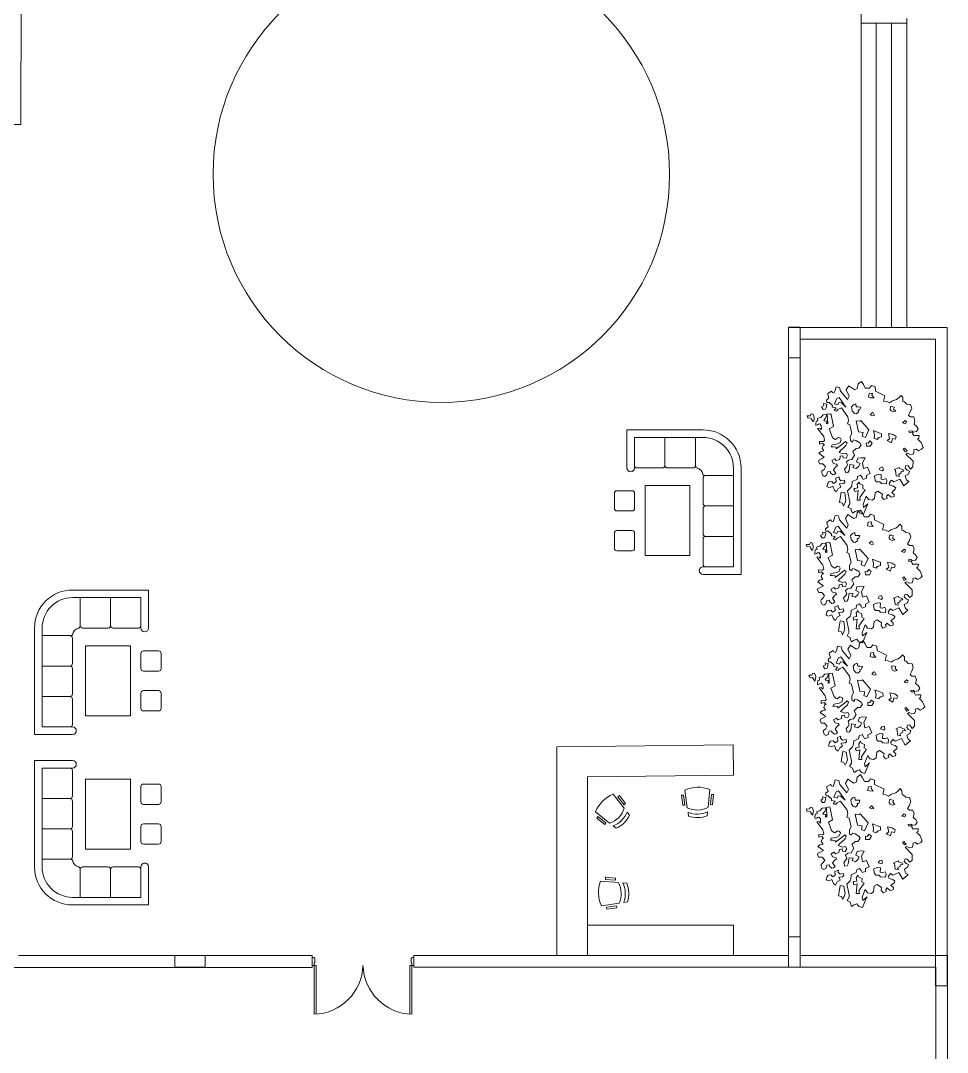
# Model space of a CAD drawing. Header units: inches. Extents: x 2 to 186, y 1 to 125.
# Drawn here: x 38.06 to 56.33, y 36.55 to 56.9 of the extents above; entities that cross this region are included whole.
import ezdxf

# ---------------------------------------------------------------- set-up
doc = ezdxf.new("R2010")
doc.units = ezdxf.units.IN
doc.header["$MEASUREMENT"] = 0
for name, color, linetype, lineweight in [('M_BRUSHES', 104, 'Continuous', 5), ('M_COL', 250, 'Continuous', 20), ('M_ELEV 2', 251, 'Continuous', 15), ('M_WALLS', 251, 'Continuous', 15)]:
    doc.layers.add(name, color=color, linetype=linetype, lineweight=lineweight)
doc.layers.add('M_FURNITURE', color=250, linetype='Continuous', lineweight=5, transparency=0.1)

msp = doc.modelspace()

# ---------------------------------------------------------------- linework, layer by layer
msp.add_line((53.432, 50.845), (53.202, 50.845))
at = {"layer": 'M_BRUSHES'}
for points in [[(54.064, 49.271), (54.066, 49.301), (54, 49.364), (53.958, 49.363), (53.95, 49.411), (53.999, 49.449), (53.975, 49.519), (53.977, 49.543), (54.049, 49.585), (54.066, 49.558), (54.098, 49.545), (54.12, 49.603), (54.139, 49.674), (54.208, 49.661), (54.227, 49.584), (54.367, 49.422), (54.398, 49.489), (54.341, 49.615), (54.39, 49.689), (54.507, 49.611), (54.558, 49.638), (54.573, 49.732), (54.639, 49.779), (54.679, 49.719), (54.715, 49.645), (54.795, 49.646), (54.835, 49.696), (54.912, 49.671), (54.915, 49.586), (55.102, 49.494), (55.075, 49.392), (55.137, 49.384), (55.191, 49.356), (55.252, 49.397), (55.333, 49.422), (55.382, 49.461), (55.417, 49.503), (55.455, 49.46), (55.456, 49.382), (55.488, 49.374), (55.531, 49.333), (55.606, 49.326), (55.631, 49.251), (55.596, 49.166), (55.567, 49.113), (55.603, 49.081), (55.67, 49.081), (55.695, 49.005), (55.676, 48.935), (55.726, 48.895), (55.758, 48.845), (55.724, 48.79), (55.664, 48.781), (55.63, 48.805), (55.576, 48.796), (55.587, 48.768), (55.648, 48.772), (55.653, 48.741), (55.677, 48.703), (55.7, 48.713), (55.779, 48.713), (55.771, 48.658), (55.744, 48.634), (55.771, 48.62), (55.815, 48.572), (55.856, 48.476), (55.824, 48.44), (55.763, 48.411), (55.72, 48.441), (55.668, 48.427), (55.678, 48.403), (55.657, 48.345), (55.597, 48.335), (55.55, 48.364), (55.516, 48.346), (55.656, 48.205), (55.655, 48.095), (55.609, 48.051), (55.561, 48.116), (55.517, 48.121), (55.502, 48.07), (55.539, 48.027), (55.584, 48.01), (55.564, 47.952), (55.502, 47.917), (55.528, 47.836), (55.575, 47.807), (55.473, 47.717), (55.395, 47.849), (55.277, 47.8), (55.229, 47.829), (55.183, 47.773), (55.201, 47.732), (55.272, 47.714), (55.314, 47.678), (55.307, 47.652), (55.237, 47.591), (55.286, 47.551), (55.282, 47.507), (55.222, 47.497), (55.165, 47.549), (55.134, 47.514), (55.146, 47.473), (55.083, 47.451), (55.044, 47.499), (55.053, 47.556), (54.965, 47.614), (54.909, 47.581), (54.897, 47.469), (54.848, 47.436), (54.778, 47.449), (54.762, 47.471), (54.731, 47.514), (54.67, 47.36), (54.681, 47.294), (54.766, 47.367), (54.744, 47.321), (54.678, 47.16), (54.608, 47.179), (54.568, 47.233), (54.517, 47.212), (54.462, 47.179), (54.439, 47.242), (54.435, 47.266), (54.374, 47.299), (54.412, 47.367), (54.411, 47.409), (54.365, 47.619), (54.433, 47.686), (54.433, 47.686), (54.447, 47.712), (54.456, 47.805), (54.553, 47.846), (54.563, 47.903), (54.62, 47.93), (54.651, 47.886), (54.67, 47.846), (54.739, 47.87), (54.736, 47.925), (54.81, 47.961), (54.758, 48.088), (54.677, 48.062), (54.658, 48.175), (54.71, 48.269), (54.635, 48.275), (54.57, 48.265), (54.545, 48.193), (54.612, 48.161), (54.59, 48.109), (54.536, 48.063), (54.472, 48.083), (54.494, 48.129), (54.413, 48.14), (54.396, 48.022), (54.372, 47.981), (54.33, 47.975), (54.306, 48.05), (54.338, 48.079), (54.367, 48.127), (54.344, 48.19), (54.386, 48.228), (54.452, 48.239), (54.505, 48.327), (54.468, 48.4), (54.532, 48.459), (54.586, 48.463), (54.631, 48.524), (54.606, 48.569), (54.531, 48.612), (54.48, 48.628), (54.463, 48.583), (54.421, 48.612), (54.42, 48.691), (54.453, 48.752), (54.412, 48.923), (54.367, 48.94), (54.386, 49.005), (54.374, 49.081), (54.244, 49.258), (54.177, 49.222), (54.145, 49.192), (54.1, 49.203), (54.125, 49.238), (54.139, 49.258), (54.064, 49.271)], [(54.155, 49.439), (54.201, 49.461), (54.333, 49.274), (54.246, 49.356), (54.196, 49.362), (54.175, 49.317), (54.11, 49.334)], [(54.793, 49.538), (54.854, 49.548), (54.847, 49.505), (54.89, 49.457), (54.813, 49.458), (54.777, 49.466)], [(53.941, 49.261), (53.954, 49.331), (53.891, 49.344), (53.897, 49.303), (53.853, 49.277), (53.886, 49.228), (53.928, 49.229)], [(54.573, 49.216), (54.58, 49.175), (54.537, 49.14), (54.501, 49.148), (54.458, 49.197), (54.444, 49.278), (54.48, 49.319), (54.526, 49.334), (54.535, 49.279), (54.577, 49.279), (54.627, 49.274), (54.602, 49.214)], [(55.262, 49.176), (55.315, 49.192), (55.273, 49.234), (55.288, 49.271), (55.258, 49.281), (55.209, 49.286), (55.205, 49.223), (55.223, 49.198)], [(53.705, 49.026), (53.709, 49.076), (53.68, 49.139), (53.644, 49.133), (53.631, 49.101), (53.57, 49.102), (53.582, 49.061), (53.645, 49.054), (53.654, 49.037), (53.688, 48.981)], [(53.851, 48.844), (53.847, 48.909), (53.816, 48.941), (53.793, 48.937), (53.771, 48.922), (53.742, 48.911), (53.74, 48.928), (53.746, 48.997), (53.782, 49.003), (53.775, 49.05), (53.803, 49.061), (53.838, 49.067), (53.885, 49.117), (53.945, 49.127), (53.96, 49.111), (53.932, 49.052), (53.896, 49.015), (53.905, 48.999), (53.948, 48.994), (53.963, 48.978), (53.943, 48.95), (53.975, 48.943), (53.965, 49.132), (54.03, 49.142), (54.04, 49.12), (54.088, 48.888), (54.004, 48.844), (54.068, 48.676), (54.111, 48.64), (54.13, 48.632), (54.185, 48.671), (54.224, 48.659), (54.241, 48.632), (54.22, 48.573), (54.17, 48.546), (54.104, 48.535), (54.062, 48.528), (54.044, 48.489), (54.087, 48.49), (54.138, 48.48), (54.143, 48.45), (54.274, 48.545), (54.327, 48.591), (54.356, 48.565), (54.333, 48.513), (54.27, 48.453), (54.233, 48.422), (54.197, 48.38), (54.287, 48.352), (54.341, 48.361), (54.366, 48.316), (54.338, 48.263), (54.281, 48.271), (54.274, 48.314), (54.221, 48.305), (54.213, 48.242), (54.143, 48.218), (54.114, 48.25), (54.058, 48.217), (54.086, 48.16), (54.149, 48.145), (54.166, 48.118), (54.129, 48.088), (54.088, 48.038), (54.136, 47.966), (54.104, 47.942), (54.074, 47.938), (54.026, 47.973), (54.026, 48.003), (53.973, 47.995), (53.953, 47.93), (53.914, 47.906), (53.874, 47.93), (53.859, 47.982), (53.861, 48.006), (53.904, 48.045), (53.932, 48.092), (53.88, 48.151), (53.818, 48.152), (53.793, 48.197), (53.799, 48.229), (53.862, 48.257), (53.907, 48.283), (53.859, 48.318), (53.796, 48.363), (53.834, 48.393), (53.899, 48.41), (53.866, 48.46), (53.887, 48.518), (53.91, 48.522), (53.874, 48.559), (53.815, 48.543), (53.813, 48.597), (53.892, 48.593), (53.914, 48.614), (53.895, 48.691), (53.776, 48.849), (53.824, 48.857), (53.836, 48.822)], [(54.869, 49.16), (54.854, 49.164), (54.812, 49.123), (54.858, 49.102), (54.898, 49.109)], [(54.656, 48.7), (54.716, 48.675), (54.788, 48.826), (54.629, 49.009), (54.61, 48.992), (54.532, 49), (54.579, 48.785), (54.672, 48.772)], [(55.509, 48.945), (55.53, 48.99), (55.499, 49.006), (55.45, 48.963)], [(54.972, 48.773), (55.032, 48.748), (55.035, 48.685), (54.989, 48.671), (54.957, 48.651), (54.96, 48.631), (54.887, 48.654), (54.896, 48.725), (54.874, 48.812)], [(55.265, 48.73), (55.321, 48.69), (55.308, 48.639), (55.25, 48.651), (55.229, 48.571), (55.145, 48.613), (55.195, 48.649), (55.171, 48.75)], [(54.737, 48.504), (54.814, 48.502), (54.852, 48.564), (54.804, 48.605), (54.77, 48.558), (54.733, 48.566)], [(55.525, 48.424), (55.542, 48.406), (55.502, 48.392), (55.465, 48.449), (55.491, 48.46)], [(55.009, 48.081), (55.055, 48.095), (55.072, 48.035), (55.047, 48.017), (54.987, 48.042)], [(55.456, 48.036), (55.474, 48.011), (55.42, 48.002), (55.424, 47.974), (55.367, 47.944), (55.387, 47.905), (55.322, 47.916), (55.311, 48.026), (55.287, 48.043), (55.386, 48.08), (55.389, 48.059)], [(54.286, 47.765), (54.312, 47.787), (54.305, 47.829), (54.234, 47.817), (54.197, 47.855), (54.202, 47.898), (54.134, 47.868), (54.14, 47.797), (54.09, 47.763), (54.053, 47.806), (53.999, 47.797), (53.979, 47.77), (53.959, 47.706), (54.012, 47.683), (54.074, 47.712), (54.106, 47.632), (54.147, 47.602), (54.179, 47.668), (54.236, 47.696), (54.208, 47.759)], [(54.968, 47.948), (55.031, 47.945), (55.025, 47.853), (55.075, 47.847), (55.122, 47.862), (55.142, 47.823), (55.132, 47.759), (55.033, 47.763), (54.999, 47.8), (54.937, 47.796), (54.911, 47.827), (54.896, 47.915)], [(54.608, 47.756), (54.668, 47.731), (54.665, 47.668), (54.711, 47.641), (54.608, 47.49), (54.617, 47.435), (54.554, 47.439), (54.574, 47.625), (54.507, 47.607), (54.492, 47.653), (54.504, 47.669), (54.565, 47.679), (54.554, 47.747), (54.588, 47.795)], [(54.334, 47.433), (54.31, 47.58), (54.24, 47.593), (54.207, 47.388), (54.263, 47.379), (54.285, 47.321), (54.313, 47.374)], [(54.046, 46.734), (54.047, 46.764), (53.981, 46.827), (53.939, 46.826), (53.931, 46.874), (53.98, 46.912), (53.956, 46.982), (53.958, 47.006), (54.03, 47.048), (54.047, 47.021), (54.08, 47.008), (54.101, 47.066), (54.12, 47.137), (54.189, 47.125), (54.208, 47.048), (54.348, 46.885), (54.379, 46.952), (54.322, 47.078), (54.371, 47.152), (54.488, 47.074), (54.539, 47.101), (54.554, 47.195), (54.62, 47.242), (54.66, 47.182), (54.696, 47.108), (54.776, 47.109), (54.816, 47.159), (54.893, 47.134), (54.896, 47.049), (55.083, 46.957), (55.056, 46.855), (55.119, 46.847), (55.172, 46.819), (55.233, 46.86), (55.314, 46.885), (55.363, 46.924), (55.399, 46.966), (55.436, 46.923), (55.437, 46.845), (55.469, 46.837), (55.512, 46.796), (55.587, 46.789), (55.612, 46.714), (55.577, 46.63), (55.548, 46.576), (55.584, 46.544), (55.651, 46.544), (55.676, 46.468), (55.657, 46.398), (55.707, 46.358), (55.739, 46.308), (55.705, 46.253), (55.645, 46.244), (55.611, 46.268), (55.558, 46.259), (55.568, 46.231), (55.629, 46.235), (55.634, 46.204), (55.658, 46.166), (55.682, 46.176), (55.761, 46.176), (55.752, 46.121), (55.725, 46.098), (55.752, 46.083), (55.796, 46.036), (55.837, 45.939), (55.806, 45.903), (55.744, 45.874), (55.701, 45.904), (55.65, 45.89), (55.659, 45.866), (55.638, 45.808), (55.578, 45.798), (55.531, 45.828), (55.497, 45.81), (55.637, 45.668), (55.637, 45.558), (55.59, 45.514), (55.542, 45.579), (55.498, 45.584), (55.483, 45.533), (55.52, 45.49), (55.565, 45.473), (55.545, 45.415), (55.483, 45.38), (55.509, 45.299), (55.556, 45.27), (55.454, 45.18), (55.376, 45.312), (55.258, 45.263), (55.21, 45.292), (55.164, 45.236), (55.182, 45.195), (55.253, 45.177), (55.295, 45.141), (55.288, 45.115), (55.218, 45.054), (55.267, 45.014), (55.263, 44.97), (55.203, 44.961), (55.146, 45.012), (55.115, 44.977), (55.127, 44.937), (55.064, 44.914), (55.025, 44.962), (55.035, 45.019), (54.946, 45.077), (54.89, 45.044), (54.878, 44.932), (54.829, 44.899), (54.759, 44.912), (54.743, 44.934), (54.712, 44.977), (54.651, 44.823), (54.662, 44.758), (54.747, 44.83), (54.725, 44.784), (54.659, 44.623), (54.59, 44.642), (54.549, 44.696), (54.498, 44.675), (54.443, 44.642), (54.42, 44.705), (54.416, 44.73), (54.355, 44.762), (54.393, 44.83), (54.392, 44.872), (54.346, 45.082), (54.414, 45.149), (54.414, 45.149), (54.428, 45.175), (54.437, 45.268), (54.534, 45.309), (54.544, 45.366), (54.601, 45.393), (54.632, 45.349), (54.651, 45.309), (54.72, 45.333), (54.717, 45.388), (54.791, 45.424), (54.739, 45.551), (54.658, 45.525), (54.639, 45.638), (54.691, 45.732), (54.617, 45.738), (54.551, 45.728), (54.526, 45.656), (54.593, 45.624), (54.571, 45.572), (54.517, 45.526), (54.453, 45.546), (54.475, 45.592), (54.394, 45.603), (54.377, 45.485), (54.353, 45.444), (54.311, 45.438), (54.288, 45.513), (54.319, 45.542), (54.348, 45.59), (54.325, 45.653), (54.367, 45.691), (54.433, 45.702), (54.486, 45.79), (54.449, 45.863), (54.513, 45.922), (54.567, 45.926), (54.612, 45.987), (54.587, 46.032), (54.512, 46.075), (54.461, 46.091), (54.444, 46.046), (54.402, 46.075), (54.401, 46.154), (54.434, 46.215), (54.393, 46.387), (54.348, 46.403), (54.368, 46.468), (54.355, 46.545), (54.225, 46.721), (54.158, 46.685), (54.126, 46.656), (54.081, 46.666), (54.106, 46.701), (54.12, 46.721), (54.046, 46.734)], [(54.774, 47.001), (54.835, 47.011), (54.828, 46.968), (54.871, 46.92), (54.794, 46.921), (54.758, 46.929)], [(53.922, 46.724), (53.935, 46.794), (53.872, 46.807), (53.878, 46.766), (53.834, 46.741), (53.867, 46.691), (53.909, 46.692)], [(54.136, 46.902), (54.182, 46.924), (54.314, 46.737), (54.227, 46.819), (54.177, 46.825), (54.157, 46.78), (54.091, 46.797)], [(53.686, 46.49), (53.69, 46.539), (53.661, 46.602), (53.626, 46.596), (53.612, 46.564), (53.552, 46.565), (53.563, 46.524), (53.626, 46.517), (53.635, 46.5), (53.669, 46.444)], [(53.832, 46.307), (53.828, 46.373), (53.798, 46.404), (53.774, 46.4), (53.752, 46.385), (53.723, 46.374), (53.721, 46.391), (53.727, 46.46), (53.763, 46.466), (53.756, 46.513), (53.784, 46.524), (53.819, 46.53), (53.866, 46.581), (53.926, 46.59), (53.941, 46.574), (53.913, 46.516), (53.877, 46.478), (53.886, 46.462), (53.929, 46.457), (53.944, 46.441), (53.924, 46.413), (53.956, 46.406), (53.946, 46.595), (54.012, 46.605), (54.021, 46.583), (54.069, 46.351), (53.985, 46.307), (54.049, 46.139), (54.093, 46.103), (54.112, 46.095), (54.167, 46.134), (54.205, 46.122), (54.222, 46.095), (54.201, 46.036), (54.151, 46.009), (54.085, 45.998), (54.043, 45.991), (54.025, 45.952), (54.068, 45.953), (54.119, 45.944), (54.124, 45.913), (54.255, 46.009), (54.308, 46.054), (54.337, 46.028), (54.314, 45.976), (54.251, 45.916), (54.214, 45.885), (54.178, 45.843), (54.268, 45.815), (54.322, 45.824), (54.347, 45.779), (54.319, 45.726), (54.263, 45.734), (54.256, 45.777), (54.202, 45.768), (54.194, 45.705), (54.125, 45.681), (54.095, 45.713), (54.039, 45.68), (54.068, 45.623), (54.13, 45.608), (54.147, 45.581), (54.11, 45.551), (54.069, 45.501), (54.117, 45.43), (54.085, 45.405), (54.055, 45.401), (54.007, 45.436), (54.007, 45.467), (53.954, 45.458), (53.934, 45.393), (53.895, 45.369), (53.855, 45.393), (53.84, 45.445), (53.842, 45.47), (53.885, 45.508), (53.913, 45.555), (53.861, 45.614), (53.799, 45.615), (53.774, 45.66), (53.781, 45.692), (53.844, 45.72), (53.888, 45.746), (53.84, 45.781), (53.777, 45.826), (53.815, 45.856), (53.88, 45.873), (53.847, 45.923), (53.868, 45.981), (53.891, 45.985), (53.855, 46.022), (53.797, 46.006), (53.794, 46.061), (53.874, 46.056), (53.895, 46.077), (53.876, 46.154), (53.758, 46.312), (53.805, 46.32), (53.817, 46.285)], [(54.555, 46.679), (54.561, 46.638), (54.518, 46.603), (54.482, 46.611), (54.439, 46.66), (54.426, 46.742), (54.461, 46.782), (54.507, 46.797), (54.516, 46.743), (54.558, 46.742), (54.608, 46.737), (54.583, 46.677)], [(54.85, 46.623), (54.835, 46.628), (54.793, 46.586), (54.839, 46.565), (54.88, 46.572)], [(55.243, 46.639), (55.296, 46.655), (55.254, 46.697), (55.269, 46.735), (55.239, 46.744), (55.19, 46.749), (55.186, 46.686), (55.204, 46.661)], [(54.637, 46.163), (54.697, 46.138), (54.769, 46.289), (54.61, 46.472), (54.591, 46.455), (54.513, 46.463), (54.56, 46.248), (54.653, 46.235)], [(55.49, 46.408), (55.511, 46.453), (55.48, 46.469), (55.431, 46.426)], [(54.953, 46.236), (55.013, 46.211), (55.016, 46.148), (54.97, 46.134), (54.938, 46.115), (54.941, 46.094), (54.868, 46.117), (54.877, 46.188), (54.855, 46.276)], [(55.246, 46.193), (55.302, 46.153), (55.289, 46.103), (55.231, 46.114), (55.21, 46.034), (55.126, 46.076), (55.176, 46.112), (55.152, 46.213)], [(54.718, 45.967), (54.795, 45.965), (54.833, 46.028), (54.785, 46.068), (54.751, 46.021), (54.714, 46.029)], [(55.506, 45.887), (55.523, 45.869), (55.483, 45.855), (55.446, 45.912), (55.472, 45.923)], [(54.949, 45.411), (55.012, 45.408), (55.006, 45.316), (55.056, 45.31), (55.103, 45.325), (55.123, 45.286), (55.113, 45.222), (55.014, 45.227), (54.98, 45.263), (54.918, 45.26), (54.892, 45.29), (54.877, 45.379)], [(54.99, 45.544), (55.036, 45.558), (55.053, 45.498), (55.028, 45.48), (54.968, 45.505)], [(55.437, 45.499), (55.455, 45.474), (55.401, 45.465), (55.405, 45.438), (55.348, 45.407), (55.368, 45.369), (55.303, 45.379), (55.292, 45.489), (55.269, 45.506), (55.367, 45.543), (55.371, 45.523)], [(54.267, 45.229), (54.293, 45.251), (54.286, 45.292), (54.215, 45.28), (54.178, 45.318), (54.183, 45.361), (54.116, 45.332), (54.121, 45.26), (54.071, 45.227), (54.034, 45.269), (53.981, 45.26), (53.96, 45.233), (53.941, 45.169), (53.993, 45.146), (54.055, 45.175), (54.087, 45.095), (54.128, 45.065), (54.16, 45.131), (54.217, 45.159), (54.189, 45.222)], [(54.589, 45.219), (54.649, 45.194), (54.646, 45.131), (54.692, 45.104), (54.589, 44.953), (54.598, 44.898), (54.535, 44.902), (54.555, 45.088), (54.488, 45.07), (54.474, 45.117), (54.485, 45.132), (54.546, 45.142), (54.535, 45.21), (54.569, 45.258)], [(54.315, 44.896), (54.291, 45.043), (54.221, 45.056), (54.188, 44.851), (54.245, 44.842), (54.267, 44.784), (54.294, 44.837)], [(54.096, 44.156), (54.097, 44.187), (54.031, 44.25), (53.989, 44.249), (53.981, 44.297), (54.03, 44.335), (54.006, 44.405), (54.008, 44.429), (54.08, 44.471), (54.097, 44.444), (54.13, 44.43), (54.151, 44.489), (54.17, 44.56), (54.239, 44.547), (54.258, 44.47), (54.398, 44.308), (54.429, 44.375), (54.372, 44.5), (54.421, 44.575), (54.538, 44.496), (54.589, 44.524), (54.604, 44.617), (54.67, 44.665), (54.71, 44.605), (54.746, 44.531), (54.826, 44.531), (54.866, 44.582), (54.943, 44.557), (54.946, 44.472), (55.133, 44.379), (55.106, 44.277), (55.168, 44.27), (55.222, 44.241), (55.283, 44.283), (55.364, 44.307), (55.413, 44.347), (55.448, 44.389), (55.486, 44.346), (55.487, 44.267), (55.519, 44.26), (55.562, 44.218), (55.637, 44.212), (55.662, 44.137), (55.627, 44.052), (55.598, 43.999), (55.634, 43.967), (55.701, 43.967), (55.726, 43.891), (55.707, 43.821), (55.757, 43.78), (55.789, 43.73), (55.755, 43.676), (55.695, 43.666), (55.661, 43.691), (55.607, 43.682), (55.618, 43.654), (55.679, 43.657), (55.684, 43.627), (55.708, 43.588), (55.732, 43.598), (55.81, 43.599), (55.802, 43.543), (55.775, 43.52), (55.802, 43.506), (55.846, 43.458), (55.887, 43.362), (55.855, 43.325), (55.794, 43.297), (55.751, 43.327), (55.7, 43.312), (55.709, 43.289), (55.688, 43.23), (55.628, 43.221), (55.581, 43.25), (55.547, 43.232), (55.687, 43.091), (55.686, 42.981), (55.64, 42.936), (55.592, 43.001), (55.548, 43.007), (55.533, 42.955), (55.57, 42.912), (55.615, 42.896), (55.595, 42.838), (55.533, 42.802), (55.559, 42.721), (55.606, 42.693), (55.504, 42.602), (55.426, 42.735), (55.308, 42.685), (55.26, 42.715), (55.214, 42.658), (55.232, 42.618), (55.303, 42.599), (55.345, 42.564), (55.338, 42.537), (55.268, 42.477), (55.317, 42.436), (55.313, 42.393), (55.253, 42.383), (55.196, 42.435), (55.165, 42.4), (55.177, 42.359), (55.114, 42.336), (55.075, 42.385), (55.084, 42.442), (54.996, 42.5), (54.94, 42.467), (54.928, 42.355), (54.879, 42.321), (54.809, 42.335), (54.793, 42.356), (54.762, 42.4), (54.701, 42.246), (54.712, 42.18), (54.797, 42.253), (54.775, 42.207), (54.709, 42.046), (54.639, 42.064), (54.599, 42.119), (54.548, 42.098), (54.493, 42.065), (54.47, 42.128), (54.466, 42.152), (54.405, 42.185), (54.443, 42.252), (54.442, 42.295), (54.396, 42.505), (54.464, 42.571), (54.464, 42.571), (54.478, 42.598), (54.487, 42.691), (54.584, 42.732), (54.594, 42.788), (54.651, 42.815), (54.682, 42.771), (54.701, 42.732), (54.77, 42.756), (54.767, 42.81), (54.841, 42.847), (54.789, 42.973), (54.708, 42.947), (54.689, 43.061), (54.741, 43.155), (54.666, 43.161), (54.601, 43.15), (54.576, 43.079), (54.643, 43.047), (54.621, 42.994), (54.567, 42.948), (54.503, 42.969), (54.525, 43.015), (54.444, 43.026), (54.427, 42.907), (54.403, 42.867), (54.361, 42.86), (54.337, 42.935), (54.369, 42.964), (54.398, 43.013), (54.375, 43.076), (54.417, 43.114), (54.483, 43.125), (54.536, 43.212), (54.499, 43.285), (54.563, 43.345), (54.617, 43.348), (54.662, 43.41), (54.637, 43.455), (54.562, 43.497), (54.511, 43.514), (54.494, 43.469), (54.452, 43.498), (54.451, 43.577), (54.484, 43.637), (54.443, 43.809), (54.398, 43.826), (54.417, 43.89), (54.405, 43.967), (54.275, 44.143), (54.208, 44.107), (54.176, 44.078), (54.131, 44.088), (54.156, 44.124), (54.17, 44.144), (54.096, 44.156)], [(54.824, 44.424), (54.885, 44.434), (54.878, 44.391), (54.921, 44.342), (54.844, 44.343), (54.808, 44.351)], [(53.972, 44.146), (53.985, 44.216), (53.922, 44.23), (53.928, 44.188), (53.884, 44.163), (53.917, 44.113), (53.959, 44.114)], [(54.186, 44.325), (54.232, 44.346), (54.364, 44.16), (54.277, 44.242), (54.227, 44.248), (54.206, 44.202), (54.141, 44.22)], [(54.605, 44.102), (54.611, 44.061), (54.568, 44.026), (54.532, 44.034), (54.489, 44.083), (54.475, 44.164), (54.511, 44.205), (54.557, 44.219), (54.566, 44.165), (54.608, 44.165), (54.658, 44.159), (54.633, 44.099)], [(55.293, 44.062), (55.346, 44.078), (55.304, 44.12), (55.319, 44.157), (55.289, 44.166), (55.24, 44.172), (55.236, 44.109), (55.254, 44.084)], [(53.736, 43.912), (53.74, 43.962), (53.711, 44.024), (53.675, 44.019), (53.662, 43.986), (53.601, 43.988), (53.613, 43.947), (53.676, 43.94), (53.685, 43.922), (53.719, 43.867)], [(53.882, 43.729), (53.878, 43.795), (53.848, 43.827), (53.824, 43.823), (53.802, 43.808), (53.773, 43.797), (53.771, 43.814), (53.777, 43.882), (53.813, 43.888), (53.806, 43.936), (53.834, 43.947), (53.869, 43.953), (53.916, 44.003), (53.976, 44.013), (53.991, 43.997), (53.963, 43.938), (53.927, 43.901), (53.936, 43.885), (53.979, 43.879), (53.994, 43.863), (53.974, 43.836), (54.006, 43.829), (53.996, 44.017), (54.062, 44.028), (54.071, 44.006), (54.119, 43.774), (54.035, 43.729), (54.099, 43.562), (54.142, 43.526), (54.162, 43.518), (54.216, 43.557), (54.255, 43.545), (54.272, 43.517), (54.251, 43.459), (54.201, 43.432), (54.135, 43.421), (54.093, 43.414), (54.075, 43.375), (54.118, 43.375), (54.169, 43.366), (54.174, 43.336), (54.305, 43.431), (54.358, 43.476), (54.387, 43.451), (54.364, 43.398), (54.301, 43.339), (54.264, 43.308), (54.228, 43.266), (54.318, 43.238), (54.372, 43.247), (54.397, 43.202), (54.369, 43.148), (54.312, 43.157), (54.305, 43.199), (54.252, 43.19), (54.244, 43.128), (54.174, 43.104), (54.145, 43.136), (54.089, 43.102), (54.118, 43.046), (54.18, 43.031), (54.197, 43.004), (54.16, 42.974), (54.119, 42.923), (54.167, 42.852), (54.135, 42.828), (54.105, 42.823), (54.057, 42.859), (54.057, 42.889), (54.004, 42.88), (53.984, 42.816), (53.945, 42.792), (53.905, 42.815), (53.89, 42.868), (53.892, 42.892), (53.935, 42.93), (53.963, 42.978), (53.911, 43.037), (53.849, 43.038), (53.824, 43.083), (53.83, 43.115), (53.893, 43.143), (53.938, 43.169), (53.89, 43.204), (53.827, 43.249), (53.865, 43.279), (53.93, 43.296), (53.897, 43.345), (53.918, 43.404), (53.941, 43.408), (53.905, 43.444), (53.846, 43.428), (53.844, 43.483), (53.924, 43.479), (53.945, 43.5), (53.926, 43.577), (53.807, 43.735), (53.855, 43.742), (53.867, 43.708)], [(54.9, 44.046), (54.885, 44.05), (54.843, 44.008), (54.889, 43.988), (54.929, 43.994)], [(54.687, 43.585), (54.747, 43.56), (54.819, 43.712), (54.66, 43.894), (54.641, 43.877), (54.563, 43.885), (54.61, 43.67), (54.703, 43.658)], [(55.54, 43.831), (55.561, 43.876), (55.53, 43.892), (55.481, 43.849)], [(55.003, 43.658), (55.063, 43.633), (55.066, 43.571), (55.02, 43.556), (54.988, 43.537), (54.991, 43.517), (54.918, 43.54), (54.927, 43.611), (54.905, 43.698)], [(55.296, 43.616), (55.352, 43.576), (55.339, 43.525), (55.281, 43.537), (55.26, 43.456), (55.176, 43.498), (55.226, 43.534), (55.202, 43.635)], [(54.768, 43.389), (54.845, 43.388), (54.883, 43.45), (54.835, 43.491), (54.801, 43.444), (54.764, 43.452)], [(55.556, 43.31), (55.573, 43.291), (55.533, 43.278), (55.496, 43.335), (55.522, 43.346)], [(55.04, 42.966), (55.086, 42.981), (55.103, 42.921), (55.078, 42.903), (55.018, 42.928)], [(55.487, 42.921), (55.505, 42.896), (55.451, 42.887), (55.455, 42.86), (55.398, 42.83), (55.418, 42.791), (55.353, 42.801), (55.342, 42.911), (55.318, 42.928), (55.417, 42.965), (55.42, 42.945)], [(54.317, 42.651), (54.343, 42.673), (54.336, 42.715), (54.265, 42.703), (54.228, 42.741), (54.233, 42.784), (54.165, 42.754), (54.171, 42.682), (54.121, 42.649), (54.084, 42.692), (54.031, 42.683), (54.01, 42.656), (53.99, 42.591), (54.043, 42.569), (54.105, 42.598), (54.137, 42.518), (54.178, 42.488), (54.21, 42.553), (54.267, 42.582), (54.239, 42.645)], [(54.999, 42.834), (55.062, 42.83), (55.056, 42.739), (55.106, 42.733), (55.153, 42.747), (55.173, 42.709), (55.163, 42.644), (55.064, 42.649), (55.03, 42.685), (54.968, 42.682), (54.942, 42.713), (54.927, 42.801)], [(54.639, 42.642), (54.699, 42.617), (54.696, 42.554), (54.742, 42.526), (54.639, 42.375), (54.648, 42.321), (54.585, 42.324), (54.605, 42.511), (54.538, 42.493), (54.523, 42.539), (54.535, 42.555), (54.596, 42.565), (54.585, 42.633), (54.619, 42.681)], [(54.365, 42.318), (54.341, 42.466), (54.271, 42.478), (54.238, 42.274), (54.294, 42.264), (54.316, 42.207), (54.344, 42.26)], [(54.047, 41.514), (54.049, 41.545), (53.983, 41.608), (53.941, 41.607), (53.933, 41.655), (53.982, 41.693), (53.958, 41.763), (53.96, 41.787), (54.032, 41.829), (54.049, 41.802), (54.081, 41.788), (54.103, 41.847), (54.122, 41.918), (54.191, 41.905), (54.21, 41.828), (54.35, 41.666), (54.381, 41.733), (54.324, 41.858), (54.373, 41.933), (54.49, 41.855), (54.541, 41.882), (54.556, 41.976), (54.622, 42.023), (54.662, 41.963), (54.698, 41.889), (54.778, 41.889), (54.818, 41.94), (54.895, 41.915), (54.898, 41.83), (55.085, 41.738), (55.058, 41.635), (55.12, 41.628), (55.174, 41.599), (55.235, 41.641), (55.316, 41.665), (55.365, 41.705), (55.4, 41.747), (55.438, 41.704), (55.439, 41.625), (55.47, 41.618), (55.514, 41.576), (55.589, 41.57), (55.614, 41.495), (55.579, 41.41), (55.55, 41.357), (55.586, 41.325), (55.653, 41.325), (55.678, 41.249), (55.659, 41.179), (55.709, 41.138), (55.741, 41.089), (55.707, 41.034), (55.647, 41.024), (55.613, 41.049), (55.559, 41.04), (55.57, 41.012), (55.631, 41.015), (55.636, 40.985), (55.66, 40.946), (55.683, 40.956), (55.762, 40.957), (55.754, 40.901), (55.726, 40.878), (55.754, 40.864), (55.798, 40.816), (55.839, 40.72), (55.807, 40.684), (55.746, 40.655), (55.703, 40.685), (55.651, 40.67), (55.66, 40.647), (55.64, 40.588), (55.58, 40.579), (55.533, 40.608), (55.499, 40.59), (55.639, 40.449), (55.638, 40.339), (55.592, 40.295), (55.543, 40.359), (55.5, 40.365), (55.484, 40.313), (55.522, 40.271), (55.567, 40.254), (55.546, 40.196), (55.485, 40.16), (55.51, 40.079), (55.558, 40.051), (55.456, 39.96), (55.378, 40.093), (55.259, 40.043), (55.212, 40.073), (55.166, 40.017), (55.184, 39.976), (55.255, 39.957), (55.297, 39.922), (55.29, 39.896), (55.22, 39.835), (55.269, 39.794), (55.265, 39.751), (55.205, 39.741), (55.148, 39.793), (55.117, 39.758), (55.129, 39.717), (55.066, 39.694), (55.027, 39.743), (55.036, 39.8), (54.948, 39.858), (54.892, 39.825), (54.88, 39.713), (54.83, 39.68), (54.761, 39.693), (54.745, 39.714), (54.713, 39.758), (54.653, 39.604), (54.664, 39.538), (54.749, 39.611), (54.727, 39.565), (54.661, 39.404), (54.591, 39.422), (54.551, 39.477), (54.499, 39.456), (54.445, 39.423), (54.422, 39.486), (54.418, 39.51), (54.357, 39.543), (54.395, 39.61), (54.394, 39.653), (54.348, 39.863), (54.416, 39.929), (54.416, 39.929), (54.43, 39.956), (54.439, 40.049), (54.536, 40.09), (54.546, 40.146), (54.602, 40.173), (54.634, 40.13), (54.653, 40.09), (54.721, 40.114), (54.719, 40.169), (54.793, 40.205), (54.741, 40.331), (54.66, 40.305), (54.641, 40.419), (54.693, 40.513), (54.618, 40.519), (54.553, 40.508), (54.528, 40.437), (54.595, 40.405), (54.573, 40.353), (54.519, 40.306), (54.454, 40.327), (54.477, 40.373), (54.396, 40.384), (54.379, 40.266), (54.355, 40.225), (54.313, 40.218), (54.289, 40.293), (54.321, 40.323), (54.349, 40.371), (54.327, 40.434), (54.369, 40.472), (54.435, 40.483), (54.488, 40.57), (54.451, 40.643), (54.515, 40.703), (54.569, 40.706), (54.614, 40.768), (54.589, 40.813), (54.514, 40.855), (54.463, 40.872), (54.446, 40.827), (54.404, 40.856), (54.403, 40.935), (54.436, 40.995), (54.395, 41.167), (54.35, 41.184), (54.369, 41.248), (54.357, 41.325), (54.226, 41.501), (54.16, 41.465), (54.128, 41.436), (54.083, 41.446), (54.108, 41.482), (54.122, 41.502), (54.047, 41.514)], [(54.776, 41.782), (54.837, 41.792), (54.83, 41.749), (54.873, 41.7), (54.796, 41.702), (54.76, 41.71)], [(53.924, 41.505), (53.937, 41.574), (53.873, 41.588), (53.88, 41.546), (53.836, 41.521), (53.869, 41.472), (53.911, 41.472)], [(54.138, 41.683), (54.184, 41.704), (54.316, 41.518), (54.229, 41.6), (54.179, 41.606), (54.158, 41.561), (54.093, 41.578)], [(54.556, 41.46), (54.563, 41.419), (54.52, 41.384), (54.484, 41.392), (54.441, 41.441), (54.427, 41.522), (54.463, 41.563), (54.509, 41.578), (54.518, 41.523), (54.56, 41.523), (54.61, 41.517), (54.585, 41.457)], [(55.244, 41.42), (55.298, 41.436), (55.256, 41.478), (55.271, 41.515), (55.241, 41.524), (55.191, 41.53), (55.188, 41.467), (55.206, 41.442)], [(53.688, 41.27), (53.692, 41.32), (53.663, 41.383), (53.627, 41.377), (53.614, 41.344), (53.553, 41.346), (53.565, 41.305), (53.628, 41.298), (53.637, 41.281), (53.671, 41.225)], [(53.834, 41.087), (53.83, 41.153), (53.799, 41.185), (53.776, 41.181), (53.754, 41.166), (53.725, 41.155), (53.722, 41.172), (53.729, 41.241), (53.765, 41.247), (53.757, 41.294), (53.786, 41.305), (53.821, 41.311), (53.868, 41.361), (53.928, 41.371), (53.943, 41.355), (53.915, 41.296), (53.879, 41.259), (53.888, 41.243), (53.931, 41.237), (53.946, 41.221), (53.926, 41.194), (53.958, 41.187), (53.948, 41.375), (54.013, 41.386), (54.023, 41.364), (54.071, 41.132), (53.987, 41.088), (54.051, 40.92), (54.094, 40.884), (54.113, 40.876), (54.168, 40.915), (54.207, 40.903), (54.224, 40.875), (54.203, 40.817), (54.153, 40.79), (54.087, 40.779), (54.045, 40.772), (54.027, 40.733), (54.07, 40.734), (54.121, 40.724), (54.126, 40.694), (54.257, 40.789), (54.31, 40.834), (54.339, 40.809), (54.316, 40.756), (54.253, 40.697), (54.216, 40.666), (54.18, 40.624), (54.27, 40.596), (54.323, 40.605), (54.349, 40.56), (54.321, 40.507), (54.264, 40.515), (54.257, 40.557), (54.204, 40.549), (54.196, 40.486), (54.126, 40.462), (54.097, 40.494), (54.041, 40.461), (54.069, 40.404), (54.132, 40.389), (54.149, 40.362), (54.111, 40.332), (54.071, 40.281), (54.119, 40.21), (54.087, 40.186), (54.057, 40.181), (54.009, 40.217), (54.009, 40.247), (53.956, 40.239), (53.936, 40.174), (53.897, 40.15), (53.857, 40.173), (53.842, 40.226), (53.844, 40.25), (53.887, 40.288), (53.915, 40.336), (53.863, 40.395), (53.801, 40.396), (53.776, 40.441), (53.782, 40.473), (53.845, 40.501), (53.89, 40.527), (53.842, 40.562), (53.779, 40.607), (53.817, 40.637), (53.882, 40.654), (53.848, 40.703), (53.87, 40.762), (53.893, 40.766), (53.857, 40.802), (53.798, 40.787), (53.796, 40.841), (53.875, 40.837), (53.897, 40.858), (53.878, 40.935), (53.759, 41.093), (53.807, 41.101), (53.819, 41.066)], [(54.852, 41.404), (54.837, 41.408), (54.795, 41.366), (54.841, 41.346), (54.881, 41.353)], [(54.638, 40.943), (54.698, 40.918), (54.771, 41.07), (54.612, 41.252), (54.593, 41.235), (54.515, 41.243), (54.562, 41.029), (54.654, 41.016)], [(55.492, 41.189), (55.513, 41.234), (55.482, 41.25), (55.433, 41.207)], [(54.955, 41.016), (55.015, 40.991), (55.018, 40.929), (54.971, 40.914), (54.94, 40.895), (54.943, 40.875), (54.869, 40.898), (54.879, 40.969), (54.857, 41.056)], [(55.248, 40.974), (55.303, 40.934), (55.291, 40.883), (55.233, 40.895), (55.211, 40.814), (55.128, 40.856), (55.178, 40.893), (55.154, 40.993)], [(54.72, 40.747), (54.797, 40.746), (54.835, 40.808), (54.787, 40.849), (54.753, 40.802), (54.716, 40.81)], [(55.508, 40.668), (55.525, 40.649), (55.485, 40.636), (55.448, 40.693), (55.474, 40.704)], [(54.992, 40.324), (55.038, 40.339), (55.055, 40.279), (55.03, 40.261), (54.97, 40.286)], [(55.439, 40.279), (55.457, 40.254), (55.403, 40.245), (55.407, 40.218), (55.35, 40.188), (55.37, 40.149), (55.305, 40.16), (55.294, 40.269), (55.27, 40.286), (55.369, 40.324), (55.372, 40.303)], [(54.269, 40.009), (54.295, 40.031), (54.288, 40.073), (54.217, 40.061), (54.18, 40.099), (54.185, 40.142), (54.117, 40.112), (54.123, 40.04), (54.073, 40.007), (54.036, 40.05), (53.982, 40.041), (53.962, 40.014), (53.942, 39.949), (53.995, 39.927), (54.057, 39.956), (54.089, 39.876), (54.13, 39.846), (54.162, 39.912), (54.219, 39.94), (54.191, 40.003)], [(54.951, 40.192), (55.014, 40.188), (55.008, 40.097), (55.058, 40.091), (55.105, 40.106), (55.125, 40.067), (55.115, 40.002), (55.016, 40.007), (54.982, 40.043), (54.92, 40.04), (54.894, 40.071), (54.879, 40.159)], [(54.591, 40), (54.651, 39.975), (54.648, 39.912), (54.694, 39.884), (54.591, 39.733), (54.6, 39.679), (54.537, 39.682), (54.557, 39.869), (54.49, 39.851), (54.475, 39.897), (54.487, 39.913), (54.548, 39.923), (54.537, 39.991), (54.571, 40.039)], [(54.317, 39.677), (54.293, 39.824), (54.223, 39.836), (54.19, 39.632), (54.246, 39.622), (54.268, 39.565), (54.296, 39.618)]]:
    msp.add_lwpolyline(points, close=True, dxfattribs=at)
at = {"layer": 'M_COL'}
for points in [[(53.202, 50.845), (53.432, 50.845), (53.432, 50.245), (53.202, 50.245)], [(53.202, 38.825), (53.432, 38.825), (53.432, 38.225), (53.202, 38.225)], [(41.102, 38.225), (41.102, 38.455), (41.702, 38.455), (41.702, 38.225)], [(56.102, 38.455), (56.332, 38.455), (56.332, 37.855), (56.102, 37.855)]]:
    msp.add_lwpolyline(points, close=True, dxfattribs=at)
at = {"layer": 'M_ELEV 2'}
for p, q in [((54.632, 61.645), (54.632, 56.845)), ((55.532, 56.845), (54.632, 56.845)), ((54.632, 56.845), (54.632, 50.845)), ((54.932, 56.845), (54.932, 50.845)), ((55.232, 56.845), (55.232, 50.845)), ((55.532, 56.945), (55.532, 50.845)), ((56.332, 50.845), (53.432, 50.845)), ((56.332, 50.845), (56.332, 38.455)), ((56.102, 50.615), (53.432, 50.615)), ((56.102, 50.615), (56.102, 38.455))]:
    msp.add_line(p, q, dxfattribs=at)
at = {"layer": 'M_FURNITURE'}
for p, q in [((50.016, 48.823), (51.516, 48.823)), ((50.016, 48.073), (50.016, 48.823)), ((50.166, 48.673), (51.516, 48.673)), ((50.166, 48.073), (50.166, 48.673)), ((50.766, 48.123), (50.766, 48.673)), ((51.366, 48.117), (51.366, 48.673)), ((50.216, 48.073), (50.716, 48.073)), ((50.816, 48.073), (51.316, 48.073)), ((52.116, 48.073), (52.116, 46.123)), ((52.266, 48.073), (52.266, 45.973)), ((51.516, 47.873), (51.516, 47.373)), ((51.554, 47.923), (52.116, 47.923)), ((49.818, 47.624), (50.118, 47.624)), ((50.374, 47.725), (50.374, 46.343)), ((51.257, 47.725), (50.374, 47.725)), ((51.257, 46.343), (51.257, 47.725)), ((49.768, 47.274), (49.768, 47.574)), ((50.168, 47.574), (50.168, 47.274)), ((50.118, 47.224), (49.818, 47.224)), ((51.516, 47.273), (51.516, 46.773)), ((51.566, 47.323), (52.116, 47.323)), ((51.566, 47.323), (52.116, 47.323)), ((49.818, 46.839), (50.118, 46.839)), ((49.768, 46.489), (49.768, 46.789)), ((50.168, 46.789), (50.168, 46.489)), ((51.516, 46.673), (51.516, 46.173)), ((51.566, 46.723), (52.116, 46.723)), ((50.118, 46.439), (49.818, 46.439)), ((50.374, 46.343), (51.257, 46.343)), ((51.516, 46.123), (52.116, 46.123)), ((51.516, 45.973), (52.266, 45.973)), ((40.585, 45.665), (39.085, 45.665)), ((40.585, 44.915), (40.585, 45.665)), ((40.435, 45.515), (39.085, 45.515)), ((39.235, 44.958), (39.235, 45.515)), ((39.835, 44.965), (39.835, 45.515)), ((40.435, 44.915), (40.435, 45.515)), ((38.335, 44.915), (38.335, 42.815)), ((38.485, 44.915), (38.485, 42.965)), ((39.785, 44.915), (39.285, 44.915)), ((40.385, 44.915), (39.885, 44.915)), ((39.047, 44.765), (38.485, 44.765)), ((39.085, 44.715), (39.085, 44.215)), ((39.344, 43.185), (39.344, 44.567)), ((39.344, 44.567), (40.227, 44.567)), ((40.227, 44.567), (40.227, 43.185)), ((40.433, 44.415), (40.433, 44.115)), ((40.783, 44.465), (40.483, 44.465)), ((40.833, 44.115), (40.833, 44.415)), ((39.035, 44.165), (38.485, 44.165)), ((39.035, 44.165), (38.485, 44.165)), ((39.085, 44.115), (39.085, 43.615)), ((40.483, 44.065), (40.783, 44.065)), ((39.035, 43.565), (38.485, 43.565)), ((40.433, 43.63), (40.433, 43.33)), ((40.783, 43.68), (40.483, 43.68)), ((40.833, 43.33), (40.833, 43.63)), ((39.085, 43.515), (39.085, 43.015)), ((40.227, 43.185), (39.344, 43.185)), ((40.483, 43.28), (40.783, 43.28)), ((39.085, 42.965), (38.485, 42.965)), ((39.085, 42.815), (38.335, 42.815)), ((52.111, 42.61), (52.118, 42.01)), ((38.335, 40.203), (38.335, 42.303)), ((39.085, 42.303), (38.335, 42.303)), ((38.485, 40.203), (38.485, 42.153)), ((39.085, 42.153), (38.485, 42.153)), ((39.085, 41.603), (39.085, 42.103)), ((39.344, 41.933), (39.344, 40.551)), ((40.227, 41.933), (39.344, 41.933)), ((40.227, 40.551), (40.227, 41.933)), ((40.433, 41.487), (40.433, 41.787)), ((40.483, 41.837), (40.783, 41.837)), ((40.833, 41.787), (40.833, 41.487)), ((51.158, 41.72), (51.205, 41.371)), ((51.618, 41.38), (51.65, 41.731)), ((39.035, 41.553), (38.485, 41.553)), ((49.964, 41.36), (49.745, 41.636)), ((49.866, 41.612), (49.834, 41.587)), ((49.834, 41.587), (49.959, 41.43)), ((49.99, 41.455), (49.866, 41.612)), ((51.131, 41.621), (51.091, 41.616)), ((51.091, 41.616), (51.118, 41.418)), ((51.158, 41.423), (51.131, 41.621)), ((51.681, 41.633), (51.663, 41.434)), ((51.721, 41.63), (51.681, 41.633)), ((51.703, 41.431), (51.721, 41.63)), ((39.085, 41.003), (39.085, 41.503)), ((40.783, 41.437), (40.483, 41.437)), ((49.959, 41.43), (49.99, 41.455)), ((51.118, 41.418), (51.158, 41.423)), ((51.663, 41.434), (51.703, 41.431)), ((49.397, 41.287), (49.672, 41.068)), ((49.445, 41.198), (49.42, 41.166)), ((49.42, 41.166), (49.577, 41.042)), ((49.602, 41.073), (49.445, 41.198)), ((50.02, 41.286), (50.067, 41.226)), ((51.23, 41.204), (51.22, 41.28)), ((51.607, 41.288), (51.6, 41.212)), ((39.035, 40.953), (38.485, 40.953)), ((39.035, 40.953), (38.485, 40.953)), ((40.433, 40.702), (40.433, 41.002)), ((40.483, 41.052), (40.783, 41.052)), ((40.833, 41.002), (40.833, 40.702)), ((49.577, 41.042), (49.602, 41.073)), ((49.806, 40.965), (49.746, 41.013)), ((39.085, 40.403), (39.085, 40.903)), ((39.344, 40.551), (40.227, 40.551)), ((40.783, 40.652), (40.483, 40.652)), ((39.047, 40.353), (38.485, 40.353)), ((39.235, 40.159), (39.235, 39.603)), ((39.785, 40.203), (39.285, 40.203)), ((39.835, 40.153), (39.835, 39.603)), ((40.385, 40.203), (39.885, 40.203)), ((40.435, 40.203), (40.435, 39.603)), ((40.585, 40.203), (40.585, 39.453)), ((49.845, 39.899), (49.494, 39.925)), ((49.594, 39.998), (49.591, 39.958)), ((49.591, 39.958), (49.79, 39.943)), ((49.793, 39.983), (49.594, 39.998)), ((49.79, 39.943), (49.793, 39.983)), ((49.937, 39.89), (50.013, 39.884)), ((40.435, 39.603), (39.085, 39.603)), ((49.513, 39.433), (49.862, 39.487)), ((50.028, 39.515), (49.952, 39.503)), ((40.585, 39.453), (39.085, 39.453)), ((49.81, 39.438), (49.612, 39.408)), ((49.612, 39.408), (49.618, 39.368)), ((49.618, 39.368), (49.816, 39.399)), ((49.816, 39.399), (49.81, 39.438)), ((52.118, 39.055), (49.236, 39.055)), ((52.118, 39.055), (52.118, 38.455)), ((43.812, 38.262), (43.812, 38.417)), ((43.812, 38.417), (43.847, 38.417)), ((43.847, 38.262), (43.812, 38.262)), ((43.847, 38.417), (43.847, 38.401)), ((43.847, 38.401), (43.862, 38.401)), ((43.862, 38.312), (43.847, 38.312)), ((43.847, 38.312), (43.847, 38.262)), ((43.862, 38.401), (43.862, 38.312)), ((43.886, 38.262), (43.886, 37.298)), ((45.737, 38.262), (45.737, 37.298)), ((45.777, 38.401), (45.762, 38.401)), ((45.762, 38.401), (45.762, 38.312)), ((45.762, 38.312), (45.777, 38.312)), ((45.777, 38.417), (45.777, 38.401)), ((45.812, 38.417), (45.777, 38.417)), ((45.777, 38.312), (45.777, 38.262)), ((45.777, 38.262), (45.812, 38.262)), ((45.812, 38.262), (45.812, 38.417)), ((52.118, 38.455), (49.236, 38.455))]:
    msp.add_line(p, q, dxfattribs=at)
for points in [[(52.111, 42.61), (48.636, 42.571), (48.636, 38.455)], [(52.118, 42.01), (49.236, 41.977), (49.236, 38.455)], [(43.847, 38.262), (43.886, 38.262)], [(45.777, 38.262), (45.737, 38.262)]]:
    msp.add_lwpolyline(points, dxfattribs=at)
for points in [[(43.847, 38.262), (43.847, 37.297, 0.396451), (44.812, 38.262, 0.396451)], [(45.777, 38.262), (45.777, 37.297, -0.396451), (44.812, 38.262, -0.396451)]]:
    msp.add_lwpolyline(points, format="xyb", dxfattribs=at)
for centre, radius, start, end in [((51.516, 48.073), 0.75, 359.9994, 89.9994), ((51.516, 48.073), 0.6, 359.9994, 89.9994), ((50.091, 48.073), 0.075, 179.9994, 359.9994), ((50.216, 48.123), 0.05, 179.9994, 269.9994), ((50.716, 48.123), 0.05, 269.9994, 359.9994), ((50.816, 48.123), 0.05, 179.9994, 269.9994), ((51.316, 48.123), 0.05, 269.9994, 359.9994), ((51.416, 48.117), 0.05, 179.9994, 259.3153), ((51.366, 47.923), 0.15, 7.3125, 76.7783), ((51.554, 47.973), 0.05, 218.1787, 269.9994), ((51.566, 47.873), 0.05, 89.9994, 179.9994), ((49.818, 47.574), 0.05, 89.9994, 179.9994), ((50.118, 47.574), 0.05, 359.9994, 89.9994), ((49.818, 47.274), 0.05, 179.9994, 269.9994), ((50.118, 47.274), 0.05, 269.9994, 359.9994), ((51.566, 47.373), 0.05, 179.9994, 269.9994), ((51.566, 47.373), 0.05, 179.9994, 269.9994), ((51.566, 47.273), 0.05, 89.9994, 179.9994), ((51.566, 47.273), 0.05, 89.9994, 179.9994), ((49.818, 46.789), 0.05, 89.9994, 179.9994), ((50.118, 46.789), 0.05, 359.9994, 89.9994), ((51.566, 46.773), 0.05, 179.9994, 269.9994), ((51.566, 46.673), 0.05, 89.9994, 179.9994), ((49.818, 46.489), 0.05, 179.9994, 269.9994), ((50.118, 46.489), 0.05, 269.9994, 359.9994), ((51.516, 46.048), 0.075, 89.9994, 269.9994), ((51.566, 46.173), 0.05, 179.9994, 269.9994), ((39.085, 44.915), 0.75, 89.9994, 179.9994), ((39.085, 44.915), 0.6, 89.9994, 179.9994), ((39.047, 44.815), 0.05, 269.9994, 321.8201), ((39.235, 44.765), 0.15, 103.2205, 172.6863), ((39.185, 44.958), 0.05, 280.6835, 359.9994), ((39.285, 44.965), 0.05, 179.9994, 269.9994), ((39.785, 44.965), 0.05, 269.9994, 359.9994), ((39.885, 44.965), 0.05, 179.9994, 269.9994), ((40.385, 44.965), 0.05, 269.9994, 359.9994), ((40.51, 44.915), 0.075, 179.9994, 359.9994), ((39.035, 44.715), 0.05, 359.9994, 89.9994), ((40.483, 44.415), 0.05, 89.9994, 179.9994), ((40.783, 44.415), 0.05, 359.9994, 89.9994), ((39.035, 44.215), 0.05, 269.9994, 359.9994), ((39.035, 44.215), 0.05, 269.9994, 359.9994), ((39.035, 44.115), 0.05, 359.9994, 89.9994), ((39.035, 44.115), 0.05, 359.9994, 89.9994), ((40.483, 44.115), 0.05, 179.9994, 269.9994), ((40.783, 44.115), 0.05, 269.9994, 359.9994), ((39.035, 43.615), 0.05, 269.9994, 359.9994), ((39.035, 43.515), 0.05, 359.9994, 89.9994), ((40.483, 43.63), 0.05, 89.9994, 179.9994), ((40.783, 43.63), 0.05, 359.9994, 89.9994), ((40.483, 43.33), 0.05, 179.9994, 269.9994), ((40.783, 43.33), 0.05, 269.9994, 359.9994), ((39.035, 43.015), 0.05, 269.9994, 359.9994), ((39.085, 42.89), 0.075, 269.9994, 89.9994), ((39.035, 42.103), 0.05, 359.9994, 89.9994), ((39.085, 42.228), 0.075, 269.9994, 89.9994), ((40.483, 41.787), 0.05, 89.9994, 179.9994), ((40.783, 41.787), 0.05, 359.9994, 89.9994), ((51.417, 41.144), 0.631, 68.2872, 114.2094), ((39.035, 41.603), 0.05, 269.9994, 359.9994), ((39.035, 41.503), 0.05, 359.9994, 89.9994), ((49.981, 41.051), 0.631, 112.0383, 157.9605), ((40.483, 41.487), 0.05, 179.9994, 269.9994), ((40.783, 41.487), 0.05, 269.9994, 359.9994), ((49.535, 41.497), 0.45, 287.7372, 342.2616), ((51.403, 41.775), 0.45, 243.9861, 298.5105), ((49.553, 41.479), 0.505, 292.4775, 337.5213), ((49.577, 41.455), 0.541, 295.0456, 334.9532), ((51.403, 41.75), 0.505, 248.7264, 293.7702), ((51.404, 41.717), 0.541, 251.2945, 291.202), ((39.035, 41.003), 0.05, 269.9994, 359.9994), ((39.035, 41.003), 0.05, 269.9994, 359.9994), ((39.035, 40.903), 0.05, 359.9994, 89.9994), ((39.035, 40.903), 0.05, 359.9994, 89.9994), ((40.483, 41.002), 0.05, 89.9994, 179.9994), ((40.783, 41.002), 0.05, 359.9994, 89.9994), ((40.483, 40.702), 0.05, 179.9994, 269.9994), ((40.783, 40.702), 0.05, 269.9994, 359.9994), ((39.035, 40.403), 0.05, 269.9994, 359.9994), ((39.047, 40.303), 0.05, 38.1787, 89.9994), ((39.235, 40.353), 0.15, 187.3125, 256.7783), ((39.085, 40.203), 0.75, 179.9994, 269.9994), ((39.085, 40.203), 0.6, 179.9994, 269.9994), ((39.185, 40.159), 0.05, 359.9994, 79.3153), ((39.285, 40.153), 0.05, 89.9994, 179.9994), ((39.785, 40.153), 0.05, 359.9994, 89.9994), ((39.885, 40.153), 0.05, 89.9994, 179.9994), ((40.385, 40.153), 0.05, 359.9994, 89.9994), ((40.51, 40.203), 0.075, 359.9994, 179.9994), ((50.084, 39.702), 0.631, 159.3035, 205.2258), ((49.454, 39.677), 0.45, 335.0025, 29.5269), ((49.479, 39.678), 0.505, 339.7428, 24.7866), ((49.512, 39.679), 0.541, 342.3109, 22.2184)]:
    msp.add_arc(centre, radius, start, end, dxfattribs=at)
at = {"layer": 'M_WALLS'}
for p, q in [((38.065, 54.845), (38.103, 69.236)), ((38.065, 54.845), (37.832, 54.845)), ((53.202, 50.845), (53.202, 38.455)), ((53.432, 50.845), (53.432, 38.455)), ((43.812, 38.455), (38.022, 38.455)), ((43.812, 38.455), (43.812, 38.222)), ((53.202, 38.455), (45.812, 38.455)), ((45.812, 38.455), (45.812, 38.225)), ((56.333, 38.455), (53.432, 38.455)), ((56.333, 38.455), (56.333, 7.52)), ((43.812, 38.222), (9.766, 38.223)), ((56.103, 38.225), (45.812, 38.225)), ((56.103, 38.225), (56.103, 18.429))]:
    msp.add_line(p, q, dxfattribs=at)
msp.add_circle((46.357, 53.864), 4.5, dxfattribs=at)

doc.saveas('drawing.dxf')
